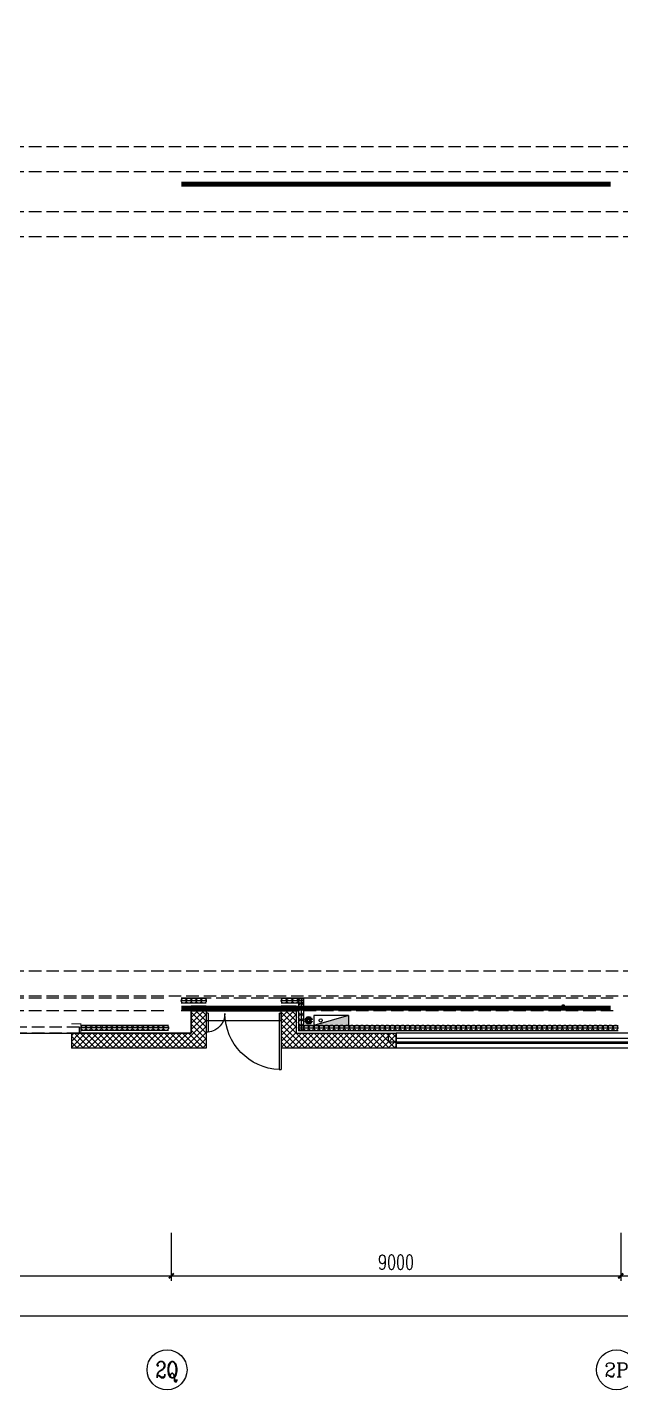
# Model space of a CAD drawing. Extents: x -474411 to 577939, y 0 to 1014176.
# Drawn here: x -257738 to -245854, y 632581 to 659861 of the extents above; entities that cross this region are included whole.
import ezdxf
from ezdxf.enums import TextEntityAlignment as Align

# ---------------------------------------------------------------- set-up
doc = ezdxf.new("R2010")
doc.units = 0
doc.header["$LTSCALE"] = 1000
doc.header["$MEASUREMENT"] = 0
for name, pattern in [('10平面$0$DASH', [0.35, 0.25, -0.1]), ('CENTER', [2, 1.25, -0.25, 0.25, -0.25]), ('DASH', [0.35, 0.25, -0.1])]:
    doc.linetypes.add(name, pattern=pattern)
doc.layers.get('Defpoints').update_dxf_attribs({"color": 210})
for name, color, linetype in [('10平面$0$WINDOW', 4, 'Continuous'), ('A-AXIS-D', 1, 'Continuous'), ('A-AXIS-SYMB', 3, 'Continuous'), ('A-HATCH-2', 251, 'Continuous'), ('A-SFCE', 30, 'Continuous'), ('A-WINDOW', 140, 'Continuous'), ('AS-WALL', 40, 'Continuous'), ('AS-结构边线层', 200, 'Continuous'), ('DIM_SYMB', 3, 'Continuous'), ('PUB_HATCH', 8, 'Continuous'), ('PUB_TEXT', 7, 'Continuous'), ('SB_ZF消火栓', 10, 'Continuous')]:
    doc.layers.add(name, color=color, linetype=linetype)
doc.layers.add('LG-ZF消防', color=1, linetype='Continuous', lineweight=60)
doc.layers.add('柱间支撑', color=6, linetype='CENTER', lineweight=0)
doc.styles.add('_TCH_AXIS', font='COMPLEX', dxfattribs={"bigfont": 'GBCBIG'})
doc.styles.add('_TCH_DIM_T3', font='SIMPLEX', dxfattribs={"width": 0.7058823529411765, "bigfont": 'GBCBIG'})
doc.dimstyles.new('_TCH_ARCH&&100', dxfattribs={"dimtxt": 297.5, "dimasz": 100, "dimexe": 100, "dimexo": 100, "dimgap": 126.25, "dimtad": 1, "dimdec": 0, "dimzin": 0, "dimdsep": 46, "dimtxsty": '_TCH_DIM_T3', "dimblk": 'ARCHTICK', "dimcen": 0.09, "dimclrt": 7, "dimazin": 2, "dimtfac": 1, "dimtdec": 0, "dimtix": 1, "dimtmove": 2, "dimatfit": 3, "dimfxl": 0, "dimtolj": 1, "dimtzin": 0, "dimarcsym": 0})

# ---------------------------------------------------------------- blocks, each defined once
blk = doc.blocks.new('42343243')
at = {"color": 8}
for p, q in [((-252691.6845728371, 1222467.828172589), (-252691.6845728363, 1223598.183751876)), ((-252691.6845728363, 1223598.183751876), (-252654.1845728363, 1223598.183751876)), ((-252654.1845728371, 1222467.828172589), (-252654.1845728363, 1223598.183751876)), ((-250354.1845319284, 1223169.999996461), (-250354.1845319311, 1222869.999996461)), ((-229454.1845319284, 1223169.999996275), (-250354.1845319284, 1223169.999996461)), ((-250354.1845319293, 1223069.999996461), (-229454.1845319293, 1223069.999996275)), ((-250354.1845319302, 1222969.999996461), (-229454.1845319302, 1222969.999996275)), ((-254154.1845728371, 1222470.000000538), (-254154.1845728368, 1222848.053986117)), ((-254116.6845728368, 1222848.053986117), (-254154.1845728368, 1222848.053986117)), ((-254116.6845728371, 1222470.000000538), (-254116.6845728368, 1222848.053986117)), ((-229454.1845319311, 1222869.999996275), (-250354.1845319311, 1222869.999996461)), ((-254116.6845728371, 1222470.000000538), (-254154.1845728371, 1222470.000000538)), ((-252691.6845728371, 1222467.828172589), (-252654.1845728371, 1222467.828172589))]:
    blk.add_line(p, q, dxfattribs=at)
at = {"color": 8, "linetype": '10平面$0$DASH'}
for p, q in [((-256694.1845318859, 1222869.999996189), (-262014.1845318874, 1222869.999996189)), ((-256694.1845318859, 1222749.999996189), (-262014.1845318874, 1222749.999996189))]:
    blk.add_line(p, q, dxfattribs=at)
at = {"color": 8, "linetype": 'Continuous'}
blk.add_line((-256694.1845318859, 1222869.999996189), (-256694.1845318859, 1222749.999996189), dxfattribs=at)
at = {"color": 8}
for centre, major_axis, ratio, start_param, end_param in [((-252647.2593697743, 1222467.1187865), (800.4003856093094, 800.4003856093094), 0.9999999999999556, 0.824655306448457, 2.351373452996374), ((-254155.3707909185, 1222473.858846414), (-266.0062274149265, 266.0062274149265), 0.9999999999999599, 3.923323364969838, 5.394767999917934)]:
    blk.add_ellipse(centre, major_axis=major_axis, ratio=ratio, start_param=start_param, end_param=end_param, dxfattribs=at)
at = {"layer": '10平面$0$WINDOW', "color": 8}
blk.add_line((-252654.184572837, 1222620.000000537), (-254154.184572837, 1222620.000000538), dxfattribs=at)
at = {"layer": 'AS-WALL', "color": 8}
for p, q in [((-254154.1845526414, 1223169.999996494), (-256854.1845319032, 1223169.999996186)), ((-256854.1845318685, 1222869.999996186), (-256854.1845319032, 1223169.999996186)), ((-254154.1845523968, 1222620.000000539), (-254154.1845526414, 1223169.999996494)), ((-250354.1845319381, 1223169.999996462), (-252654.1845725779, 1223169.999996482)), ((-252654.1845728225, 1222620.000000538), (-252654.1845725779, 1223169.999996482)), ((-250354.1845319408, 1222869.999996461), (-250354.1845319381, 1223169.999996462)), ((-254454.1845523904, 1222869.999996475), (-256854.1845318685, 1222869.999996186)), ((-254454.1845521457, 1222320.000000534), (-254454.1845523904, 1222869.999996475)), ((-252354.184572607, 1222869.999996479), (-250354.1845319408, 1222869.999996461)), ((-252354.1845728516, 1222320.000000532), (-252354.184572607, 1222869.999996479)), ((-254154.1845728733, 1222320.000000555), (-254154.1845728731, 1222620.000000526)), ((-252654.1845728225, 1222620.000000538), (-252654.1845728733, 1222320.000000554)), ((-254454.1845521457, 1222320.000000534), (-254154.1845728733, 1222320.000000555)), ((-252654.1845728733, 1222320.000000554), (-252354.1845728516, 1222320.000000532))]:
    blk.add_line(p, q, dxfattribs=at)
at = {"layer": 'PUB_HATCH', "color": 8, "linetype": 'Continuous'}
for p, q in [((-256854.184531903, 1223167.320051907), (-256851.5045876238, 1223169.999996186)), ((-256854.184531889, 1223047.319929934), (-256731.5044656234, 1223169.9999962)), ((-256854.1845318751, 1222927.319807962), (-256611.5043436229, 1223169.999996214)), ((-256569.0177594085, 1222869.99999622), (-256854.1845319015, 1223155.166768713)), ((-256689.0178813807, 1222869.999996206), (-256854.1845318878, 1223035.166646713)), ((-256791.5042216564, 1222869.999996193), (-256491.5042216225, 1223169.999996227)), ((-256449.0176374363, 1222869.999996235), (-256749.0176373994, 1223169.999996198)), ((-256671.5040996553, 1222869.999996208), (-256371.5040996223, 1223169.999996241)), ((-256329.017515464, 1222869.999996249), (-256629.0175154264, 1223169.999996211)), ((-256551.5039776541, 1222869.999996223), (-256251.5039776217, 1223169.999996255)), ((-256209.0173934918, 1222869.999996264), (-256509.0173934533, 1223169.999996225)), ((-256431.503855653, 1222869.999996237), (-256131.5038556213, 1223169.999996269)), ((-256089.0172715195, 1222869.999996278), (-256389.0172714805, 1223169.999996239)), ((-256311.5037336518, 1222869.999996251), (-256011.5037336209, 1223169.999996282)), ((-255969.0171495473, 1222869.999996292), (-256269.0171495075, 1223169.999996253)), ((-256191.5036116506, 1222869.999996266), (-255891.5036116206, 1223169.999996296)), ((-255849.0170275752, 1222869.999996307), (-256149.0170275345, 1223169.999996266)), ((-256071.5034896494, 1222869.99999628), (-255771.5034896202, 1223169.99999631)), ((-255729.016905603, 1222869.999996322), (-256029.0169055616, 1223169.99999628)), ((-255951.5033676483, 1222869.999996295), (-255651.5033676198, 1223169.999996323)), ((-255609.0167836308, 1222869.999996336), (-255909.0167835886, 1223169.999996294)), ((-255831.5032456472, 1222869.999996309), (-255531.5032456194, 1223169.999996337)), ((-255489.0166616584, 1222869.99999635), (-255789.0166616156, 1223169.999996308)), ((-255711.503123646, 1222869.999996324), (-255411.503123619, 1223169.999996351)), ((-255369.0165396862, 1222869.999996365), (-255669.0165396426, 1223169.999996321)), ((-255591.5030016448, 1222869.999996338), (-255291.5030016185, 1223169.999996365)), ((-255249.0164177141, 1222869.999996379), (-255549.0164176696, 1223169.999996335)), ((-255471.5028796438, 1222869.999996352), (-255171.5028796181, 1223169.999996378)), ((-255129.0162957418, 1222869.999996394), (-255429.0162956966, 1223169.999996349)), ((-255351.5027576425, 1222869.999996367), (-255051.5027576177, 1223169.999996392)), ((-255009.0161737697, 1222869.999996408), (-255309.0161737236, 1223169.999996362)), ((-255231.5026356415, 1222869.999996382), (-254931.5026356174, 1223169.999996406)), ((-254889.0160517974, 1222869.999996423), (-255189.0160517508, 1223169.999996376)), ((-255111.5025136402, 1222869.999996396), (-254811.5025136171, 1223169.999996419)), ((-254769.0159298252, 1222869.999996437), (-255069.0159297777, 1223169.99999639)), ((-254991.502391639, 1222869.999996411), (-254691.5023916166, 1223169.999996433)), ((-254649.015807853, 1222869.999996452), (-254949.0158078048, 1223169.999996404)), ((-254871.5022696378, 1222869.999996425), (-254571.5022696162, 1223169.999996447)), ((-254529.0156858807, 1222869.999996466), (-254829.0156858319, 1223169.999996417)), ((-254751.5021476367, 1222869.99999644), (-254451.5021476157, 1223169.999996461)), ((-254431.600058157, 1222892.584490729), (-254709.0155638589, 1223169.999996431)), ((-254631.5020256356, 1222869.999996454), (-254331.5020256154, 1223169.999996474)), ((-254371.5999971905, 1222952.584551749), (-254589.0154418859, 1223169.999996445)), ((-254511.5019036345, 1222869.999996468), (-254211.501903615, 1223169.999996488)), ((-254311.5999362243, 1223012.58461277), (-254469.0153199129, 1223169.999996458)), ((-254454.1845523627, 1222807.317225754), (-254154.1845526135, 1223107.317225503)), ((-254454.1845523092, 1222687.31710382), (-254154.1845525602, 1222987.317103569)), ((-254154.1845524479, 1222735.169107007), (-254371.5999971905, 1222952.584551749)), ((-254251.5998752579, 1223072.58467379), (-254349.0151979399, 1223169.999996472)), ((-254154.1845525014, 1222855.169229047), (-254311.5999362243, 1223012.58461277)), ((-254154.1845525547, 1222975.169351087), (-254251.5998752579, 1223072.58467379)), ((-254191.5998142915, 1223132.584734811), (-254229.0150759669, 1223169.999996486)), ((-254154.184552608, 1223095.169473127), (-254191.5998142915, 1223132.584734811)), ((-252654.1845725792, 1223167.315741697), (-252652.8424451859, 1223168.65786909)), ((-252354.1845726135, 1222855.171078959), (-252654.1845725845, 1223155.17107893)), ((-252654.1845726325, 1223047.315619657), (-252592.8423841958, 1223108.657808093)), ((-252654.1845726858, 1222927.315497617), (-252532.8423232056, 1223048.657747097)), ((-252354.1845726668, 1222735.170957026), (-252654.1845726378, 1223035.170956997)), ((-252654.1845727392, 1222807.315375576), (-252472.8422622153, 1222988.6576861)), ((-252652.8424451859, 1223168.65786909), (-252651.500317794, 1223169.999996482)), ((-252592.8423841958, 1223108.657808093), (-252531.5001958083, 1223169.999996481)), ((-252249.013368146, 1222869.999996478), (-252549.0133681485, 1223169.999996481)), ((-252532.8423232056, 1223048.657747097), (-252411.5000738226, 1223169.99999648)), ((-252472.8422622153, 1222988.6576861), (-252291.499951837, 1223169.999996479)), ((-252129.0132461581, 1222869.999996477), (-252429.0132461609, 1223169.99999648)), ((-252412.8422012252, 1222928.657625104), (-252171.4998298513, 1223169.999996478)), ((-252351.499707863, 1222869.99999648), (-252051.4997078658, 1223169.999996477)), ((-252009.0131241702, 1222869.999996476), (-252309.013124173, 1223169.999996479)), ((-252231.4995858775, 1222869.999996478), (-251931.4995858801, 1223169.999996476)), ((-251889.0130021824, 1222869.999996475), (-252189.0130021854, 1223169.999996478)), ((-252111.4994638919, 1222869.999996477), (-251811.4994638945, 1223169.999996474)), ((-251769.0128801946, 1222869.999996474), (-252069.0128801976, 1223169.999996477)), ((-251991.4993419063, 1222869.999996476), (-251691.4993419087, 1223169.999996474)), ((-251649.0127582069, 1222869.999996473), (-251949.0127582099, 1223169.999996476)), ((-251871.4992199207, 1222869.999996475), (-251571.499219923, 1223169.999996473)), ((-251529.012636219, 1222869.999996472), (-251829.0126362221, 1223169.999996475)), ((-251751.4990979352, 1222869.999996474), (-251451.4990979374, 1223169.999996472)), ((-251409.0125142313, 1222869.999996471), (-251709.0125142344, 1223169.999996474)), ((-251631.4989759497, 1222869.999996473), (-251331.4989759518, 1223169.999996471)), ((-251289.0123922434, 1222869.999996469), (-251589.0123922467, 1223169.999996473)), ((-251511.4988539641, 1222869.999996472), (-251211.4988539662, 1223169.999996469)), ((-251169.0122702555, 1222869.999996468), (-251469.012270259, 1223169.999996472)), ((-251391.4987319785, 1222869.999996471), (-251091.4987319806, 1223169.999996468)), ((-251049.0121482676, 1222869.999996467), (-251349.0121482713, 1223169.999996471)), ((-251271.498609993, 1222869.999996469), (-250971.4986099949, 1223169.999996467)), ((-250929.0120262799, 1222869.999996466), (-251229.0120262835, 1223169.99999647)), ((-251151.4984880073, 1222869.999996468), (-250851.4984880092, 1223169.999996466)), ((-250809.011904292, 1222869.999996465), (-251109.0119042958, 1223169.999996468)), ((-251031.4983660218, 1222869.999996467), (-250731.4983660236, 1223169.999996465)), ((-250689.0117823043, 1222869.999996464), (-250989.011782308, 1223169.999996467)), ((-250911.4982440362, 1222869.999996466), (-250611.4982440379, 1223169.999996464)), ((-250569.0116603164, 1222869.999996463), (-250869.0116603202, 1223169.999996466)), ((-250791.4981220507, 1222869.999996465), (-250491.4981220523, 1223169.999996463)), ((-250449.0115383287, 1222869.999996461), (-250749.0115383326, 1223169.999996465)), ((-250671.4980000651, 1222869.999996464), (-250371.4980000666, 1223169.999996462)), ((-250354.1845319404, 1222895.17311206), (-250629.0114163448, 1223169.999996464)), ((-250551.4978780796, 1222869.999996463), (-250354.184531939, 1223067.313342603)), ((-250354.1845319395, 1223015.173234046), (-250509.0112943571, 1223169.999996463)), ((-250431.497756094, 1222869.999996461), (-250354.1845319401, 1222947.313220615)), ((-250354.1845319384, 1223135.173356031), (-250389.0111723694, 1223169.999996462)), ((-256809.0180033527, 1222869.999996191), (-256854.1845318736, 1222915.166524712)), ((-254454.1845522558, 1222567.316981887), (-254154.1845525068, 1222867.316981636)), ((-254216.6001211489, 1222557.584431734), (-254454.1845523572, 1222795.168862943)), ((-254454.1845522024, 1222447.316859954), (-254154.1845524535, 1222747.316859703)), ((-254276.6001821164, 1222497.584370715), (-254454.1845523037, 1222675.168740903)), ((-254156.600060181, 1222617.584492753), (-254431.600058157, 1222892.584490729)), ((-252654.1845727924, 1222687.315253537), (-252412.8422012252, 1222928.657625104)), ((-252354.1845727203, 1222615.170835093), (-252654.1845726912, 1222915.170835064)), ((-252354.1845727735, 1222495.170713159), (-252654.1845727444, 1222795.17071313)), ((-252354.1845728271, 1222375.170591226), (-252654.184572798, 1222675.170591197)), ((-252627.8421383149, 1222593.657566028), (-252354.1845726082, 1222867.315131734)), ((-252567.8420773249, 1222533.657505031), (-252354.1845726616, 1222747.315009694)), ((-254454.184552149, 1222327.31673802), (-254154.1845524, 1222627.316737769)), ((-254336.6002430842, 1222437.584309696), (-254454.1845522503, 1222555.168618862)), ((-254396.6003040518, 1222377.584248677), (-254454.1845521971, 1222435.168496822)), ((-254341.5011676407, 1222320.000000542), (-254154.184560088, 1222507.316608095)), ((-254219.0159339384, 1222320.00000055), (-254336.6002430842, 1222437.584309696)), ((-254154.1845691078, 1222375.168757706), (-254276.6001821164, 1222497.584370715)), ((-254154.1845609171, 1222495.168871502), (-254216.6001211489, 1222557.584431734)), ((-254154.1845527263, 1222615.168985298), (-254156.600060181, 1222617.584492753)), ((-252654.1845728316, 1222567.315131511), (-252627.8421383149, 1222593.657566028)), ((-252419.0141041247, 1222320.000000537), (-252654.1845728334, 1222555.170469246)), ((-252654.1845728518, 1222447.315009504), (-252567.8420773249, 1222533.657505031)), ((-252654.1845728721, 1222327.314887497), (-252507.8420163352, 1222473.657444034)), ((-252539.0142261199, 1222320.000000546), (-252654.1845728538, 1222435.170347279)), ((-252541.4993378366, 1222320.000000546), (-252447.8419553454, 1222413.657383037)), ((-252507.8420163352, 1222473.657444034), (-252354.184572715, 1222627.314887654)), ((-252447.8419553454, 1222413.657383037), (-252354.1845727682, 1222507.314765614)), ((-254339.0160559168, 1222320.000000542), (-254396.6003040518, 1222377.584248677)), ((-254221.5010456458, 1222320.00000055), (-254154.1845682787, 1222387.316477917)), ((-252421.4992158584, 1222320.000000537), (-252387.8418943555, 1222353.65732204)), ((-252387.8418943555, 1222353.65732204), (-252354.1845728217, 1222387.314643574))]:
    blk.add_line(p, q, dxfattribs=at)
blk = doc.blocks.new('43243')
at = {"layer": 'AS-结构边线层', "color": 8}
blk.add_lwpolyline([(-264361.0353498883, 722919.9999961973), (-285754.1844616398, 656985.8172614059), (-285754.1844615571, 639719.9999945727), (-254454.1845523906, 639719.9999806485), (-254454.1845523904, 640169.9996041608), (-252354.1845728073, 640169.999605095), (-252354.1845728035, 639719.999994742), (-250514.1845319312, 639719.9999947597), (-250514.1845319312, 639549.9999947597), (-229294.1845319297, 639549.9999949441), (-229294.184531941, 639719.9999949338), (-227454.1845450237, 639719.9999949506), (-227454.1845450236, 640169.9996041534), (-225354.1845656408, 640169.9996053888), (-225354.1845656383, 639719.9999949438), (-223514.1845319133, 639719.9999949557), (-223514.1845319133, 639549.9999949557), (-210494.1845319047, 639549.9999950295), (-210494.1845319057, 639719.9999950295), (-200454.1845526771, 639719.9999947492)], dxfattribs=at)
blk = doc.blocks.new('w42343')
at = {"layer": 'A-HATCH-2', "linetype": 'DASH'}
for p, q in [((-263654.1845247769, 657470.0003759356), (-128354.1845264263, 657470.0003949691)), ((-263654.1845247769, 656970.0003759356), (-128354.184526356, 656970.0003949691)), ((-263654.1845247769, 656169.9996164318), (-128354.184526356, 656169.9995973982)), ((-263654.1845247769, 655669.9996164318), (-128354.1845264263, 655669.9995973982)), ((-263654.1845247769, 640970.0003759358), (-128354.1845264263, 640970.0003949694)), ((-263654.1845247769, 640470.0003759358), (-128354.184526356, 640470.0003949694))]:
    blk.add_line(p, q, dxfattribs=at)
blk = doc.blocks.new('34242343243')
at = {"color": 8}
for p, q in [((-254554.1839146499, 640419.9999717876), (-254654.1837501223, 640419.9999717876)), ((-254554.1839146499, 640369.9999717876), (-254654.1837501223, 640369.9999717876)), ((-254554.1839146499, 640319.9999717876), (-254654.1837501223, 640319.9999717876)), ((-254454.1840791776, 640419.9999717876), (-254554.1839146499, 640419.9999717876)), ((-254454.1840791776, 640369.9999717876), (-254554.1839146499, 640369.9999717876)), ((-254454.1840791776, 640319.9999717876), (-254554.1839146499, 640319.9999717876)), ((-254354.1842437053, 640419.9999717876), (-254454.1840791776, 640419.9999717876)), ((-254354.1842437053, 640369.9999717876), (-254454.1840791776, 640369.9999717876)), ((-254354.1842437053, 640319.9999717876), (-254454.1840791776, 640319.9999717876)), ((-254254.1844082329, 640419.9999717876), (-254354.1842437053, 640419.9999717876)), ((-254254.1844082329, 640369.9999717876), (-254354.1842437053, 640369.9999717876)), ((-254254.1844082329, 640319.9999717876), (-254354.1842437053, 640319.9999717876)), ((-254154.1845727606, 640419.9999717876), (-254254.1844082329, 640419.9999717876)), ((-254154.1845727606, 640369.9999717876), (-254254.1844082329, 640369.9999717876)), ((-254154.1845727606, 640319.9999717876), (-254254.1844082329, 640319.9999717876)), ((-252541.6845727629, 640419.9999717876), (-252654.1845727352, 640419.9999717876)), ((-252541.6845727629, 640369.9999717876), (-252654.1845727352, 640369.9999717876)), ((-252541.6845727629, 640319.9999717876), (-252654.1845727352, 640319.9999717876)), ((-252429.1845727906, 640419.9999717876), (-252541.6845727629, 640419.9999717876)), ((-252429.1845727906, 640369.9999717876), (-252541.6845727629, 640369.9999717876)), ((-252429.1845727906, 640319.9999717876), (-252541.6845727629, 640319.9999717876)), ((-252316.6845728183, 640419.9999717876), (-252429.1845727906, 640419.9999717876)), ((-252316.6845728183, 640369.9999717876), (-252429.1845727906, 640369.9999717876)), ((-252316.6845728183, 640319.9999717876), (-252429.1845727906, 640319.9999717876)), ((-252204.184572846, 640419.9999717876), (-252316.6845728183, 640419.9999717876)), ((-252204.184572846, 640369.9999717876), (-252316.6845728183, 640369.9999717876)), ((-252204.184572846, 640319.9999717876), (-252316.6845728183, 640319.9999717876)), ((-252304.1845728114, 640419.9999717547), (-252304.1845728114, 640311.6666349408)), ((-252304.1845728114, 640311.6666349408), (-252304.1845728114, 640203.3332981268)), ((-252254.1845728114, 640419.9999717547), (-252254.1845728114, 640311.6666349408)), ((-252254.1845728114, 640311.6666349408), (-252254.1845728114, 640203.3332981268)), ((-252204.1845728114, 640419.9999717547), (-252204.1845728114, 640311.6666349408)), ((-252204.1845728114, 640311.6666349408), (-252204.1845728114, 640203.3332981268)), ((-252304.1845728114, 640203.3332981269), (-252304.1845728114, 640094.999961313)), ((-252304.1845728114, 640094.9999613131), (-252304.1845728114, 639986.6666244991)), ((-252304.1845728114, 639986.6666244991), (-252304.1845728114, 639878.3332876852)), ((-252254.1845728114, 640203.3332981269), (-252254.1845728114, 640094.999961313)), ((-252254.1845728114, 640094.9999613131), (-252254.1845728114, 639986.6666244991)), ((-252254.1845728114, 639986.6666244991), (-252254.1845728114, 639878.3332876852)), ((-252204.1845728114, 640203.3332981269), (-252204.1845728114, 640094.999961313)), ((-252204.1845728114, 640094.9999613131), (-252204.1845728114, 639986.6666244991)), ((-252204.1845728114, 639986.6666244991), (-252204.1845728114, 639878.3332876852)), ((-256561.6578674881, 639875.9999838418), (-256664.9999998021, 639875.9999838414)), ((-256561.6578674879, 639825.9999838418), (-256664.9999998019, 639825.9999838414)), ((-256561.6578674877, 639775.9999838418), (-256664.9999998017, 639775.9999838414)), ((-256458.3157351741, 639875.9999838421), (-256561.6578674881, 639875.9999838418)), ((-256458.3157351739, 639825.9999838421), (-256561.6578674879, 639825.9999838418)), ((-256458.3157351737, 639775.9999838421), (-256561.6578674877, 639775.9999838418)), ((-256354.9736028601, 639875.9999838426), (-256458.3157351741, 639875.9999838423)), ((-256354.9736028599, 639825.9999838426), (-256458.3157351739, 639825.9999838423)), ((-256354.9736028597, 639775.9999838426), (-256458.3157351737, 639775.9999838423)), ((-256251.631470546, 639875.999983843), (-256354.9736028601, 639875.9999838426)), ((-256251.6314705459, 639825.999983843), (-256354.9736028599, 639825.9999838426)), ((-256251.6314705457, 639775.999983843), (-256354.9736028597, 639775.9999838426)), ((-256148.289338232, 639875.9999838433), (-256251.631470546, 639875.999983843)), ((-256148.2893382318, 639825.9999838433), (-256251.6314705459, 639825.999983843)), ((-256148.2893382317, 639775.9999838433), (-256251.6314705457, 639775.999983843)), ((-256044.947205918, 639875.9999838436), (-256148.289338232, 639875.9999838433)), ((-256044.9472059178, 639825.9999838436), (-256148.2893382318, 639825.9999838433)), ((-256044.9472059176, 639775.9999838436), (-256148.2893382317, 639775.9999838433)), ((-255941.605073604, 639875.999983844), (-256044.947205918, 639875.9999838436)), ((-255941.6050736038, 639825.999983844), (-256044.9472059178, 639825.9999838436)), ((-255941.6050736036, 639775.999983844), (-256044.9472059176, 639775.9999838436)), ((-255838.26294129, 639875.9999838443), (-255941.605073604, 639875.999983844)), ((-255838.2629412898, 639825.9999838443), (-255941.6050736038, 639825.999983844)), ((-255838.2629412896, 639775.9999838443), (-255941.6050736036, 639775.999983844)), ((-255734.920808976, 639875.9999838448), (-255838.26294129, 639875.9999838445)), ((-255734.9208089758, 639825.9999838448), (-255838.2629412898, 639825.9999838445)), ((-255734.9208089756, 639775.9999838448), (-255838.2629412896, 639775.9999838445)), ((-255631.5786766619, 639875.9999838452), (-255734.920808976, 639875.9999838448)), ((-255631.5786766618, 639825.9999838452), (-255734.9208089758, 639825.9999838448)), ((-255631.5786766616, 639775.9999838452), (-255734.9208089756, 639775.9999838448)), ((-255528.2365443479, 639875.9999838455), (-255631.5786766619, 639875.9999838452)), ((-255528.2365443477, 639825.9999838455), (-255631.5786766618, 639825.9999838452)), ((-255528.2365443476, 639775.9999838455), (-255631.5786766616, 639775.9999838452)), ((-255424.8944120339, 639875.9999838459), (-255528.2365443479, 639875.9999838455)), ((-255424.8944120337, 639825.9999838459), (-255528.2365443477, 639825.9999838455)), ((-255424.8944120336, 639775.9999838459), (-255528.2365443476, 639775.9999838455)), ((-255321.5522797199, 639875.9999838462), (-255424.8944120339, 639875.9999838459)), ((-255321.5522797197, 639825.9999838462), (-255424.8944120337, 639825.9999838459)), ((-255321.5522797195, 639775.9999838462), (-255424.8944120336, 639775.9999838459)), ((-255218.2101474059, 639875.9999838466), (-255321.5522797199, 639875.9999838462)), ((-255218.2101474057, 639825.9999838466), (-255321.5522797197, 639825.9999838462)), ((-255218.2101474055, 639775.9999838466), (-255321.5522797195, 639775.9999838462)), ((-255114.8680150919, 639875.999983847), (-255218.2101474059, 639875.9999838467)), ((-255114.8680150917, 639825.999983847), (-255218.2101474057, 639825.9999838467)), ((-255114.8680150915, 639775.999983847), (-255218.2101474055, 639775.9999838467)), ((-255011.5258827778, 639875.9999838474), (-255114.8680150919, 639875.999983847)), ((-255011.5258827777, 639825.9999838474), (-255114.8680150917, 639825.999983847)), ((-255011.5258827775, 639775.9999838474), (-255114.8680150915, 639775.999983847)), ((-254908.1837504638, 639875.9999838477), (-255011.5258827778, 639875.9999838474)), ((-254908.1837504636, 639825.9999838477), (-255011.5258827777, 639825.9999838474)), ((-254908.1837504635, 639775.9999838477), (-255011.5258827775, 639775.9999838474)), ((-252304.1845728114, 639878.3332876852), (-252304.1845728114, 639769.9999508712)), ((-252304.1845728114, 639875.9999838491), (-252202.6607502345, 639875.9999838488)), ((-252304.1845728116, 639825.9999838491), (-252202.6607502346, 639825.9999838488)), ((-252304.1845728118, 639775.9999838491), (-252202.6607502348, 639775.9999838488)), ((-252254.1845728114, 639878.3332876852), (-252254.1845728114, 639769.9999508712)), ((-252204.1845728114, 639878.3332876852), (-252204.1845728114, 639769.9999508712)), ((-252202.6607502345, 639875.9999838488), (-252101.1369276575, 639875.9999838484)), ((-252202.6607502346, 639825.9999838488), (-252101.1369276577, 639825.9999838484)), ((-252202.6607502348, 639775.9999838488), (-252101.1369276579, 639775.9999838484)), ((-252101.1369276575, 639875.9999838484), (-251999.6131050806, 639875.9999838481)), ((-252101.1369276577, 639825.9999838484), (-251999.6131050808, 639825.9999838481)), ((-252101.1369276579, 639775.9999838484), (-251999.6131050809, 639775.9999838481)), ((-251999.6131050806, 639875.9999838481), (-251898.0892825036, 639875.9999838477)), ((-251999.6131050808, 639825.9999838481), (-251898.0892825038, 639825.9999838477)), ((-251999.6131050809, 639775.9999838481), (-251898.089282504, 639775.9999838477)), ((-251898.0892825036, 639875.9999838477), (-251796.5654599267, 639875.9999838474)), ((-251898.0892825038, 639825.9999838477), (-251796.5654599269, 639825.9999838474)), ((-251898.089282504, 639775.9999838477), (-251796.565459927, 639775.9999838474)), ((-251796.5654599267, 639875.9999838474), (-251695.0416373498, 639875.999983847)), ((-251796.5654599269, 639825.9999838474), (-251695.0416373499, 639825.999983847)), ((-251796.565459927, 639775.9999838474), (-251695.0416373501, 639775.999983847)), ((-251695.0416373498, 639875.9999838469), (-251593.5178147728, 639875.9999838466)), ((-251695.0416373499, 639825.9999838469), (-251593.517814773, 639825.9999838466)), ((-251695.0416373501, 639775.9999838469), (-251593.5178147732, 639775.9999838466)), ((-251593.5178147728, 639875.9999838466), (-251491.9939921958, 639875.9999838462)), ((-251593.517814773, 639825.9999838466), (-251491.993992196, 639825.9999838462)), ((-251593.5178147731, 639775.9999838466), (-251491.9939921962, 639775.9999838462)), ((-251491.9939921958, 639875.9999838462), (-251390.4701696189, 639875.9999838459)), ((-251491.993992196, 639825.9999838462), (-251390.4701696191, 639825.9999838459)), ((-251491.9939921962, 639775.9999838462), (-251390.4701696192, 639775.9999838459)), ((-251390.4701696189, 639875.9999838459), (-251288.946347042, 639875.9999838455)), ((-251390.4701696191, 639825.9999838459), (-251288.9463470421, 639825.9999838455)), ((-251390.4701696192, 639775.9999838459), (-251288.9463470423, 639775.9999838455)), ((-251288.946347042, 639875.9999838455), (-251187.422524465, 639875.9999838452)), ((-251288.9463470421, 639825.9999838455), (-251187.4225244652, 639825.9999838452)), ((-251288.9463470423, 639775.9999838455), (-251187.4225244654, 639775.9999838452)), ((-251187.422524465, 639875.9999838452), (-251085.8987018881, 639875.9999838448)), ((-251187.4225244652, 639825.9999838452), (-251085.8987018882, 639825.9999838448)), ((-251187.4225244654, 639775.9999838452), (-251085.8987018884, 639775.9999838448)), ((-251085.8987018881, 639875.9999838448), (-250984.3748793111, 639875.9999838445)), ((-251085.8987018882, 639825.9999838448), (-250984.3748793113, 639825.9999838445)), ((-251085.8987018884, 639775.9999838448), (-250984.3748793115, 639775.9999838445)), ((-250984.3748793111, 639875.9999838445), (-250882.8510567342, 639875.9999838441)), ((-250984.3748793113, 639825.9999838445), (-250882.8510567344, 639825.9999838441)), ((-250984.3748793115, 639775.9999838445), (-250882.8510567345, 639775.9999838441)), ((-250882.8510567342, 639875.9999838441), (-250781.3272341572, 639875.9999838438)), ((-250882.8510567344, 639825.9999838441), (-250781.3272341574, 639825.9999838438)), ((-250882.8510567345, 639775.9999838441), (-250781.3272341576, 639775.9999838438)), ((-250781.3272341572, 639875.9999838438), (-250679.8034115803, 639875.9999838434)), ((-250781.3272341574, 639825.9999838438), (-250679.8034115805, 639825.9999838434)), ((-250781.3272341576, 639775.9999838438), (-250679.8034115807, 639775.9999838434)), ((-250679.8034115803, 639875.9999838433), (-250578.2795890034, 639875.999983843)), ((-250679.8034115805, 639825.9999838433), (-250578.2795890035, 639825.999983843)), ((-250679.8034115807, 639775.9999838433), (-250578.2795890037, 639775.999983843)), ((-250578.2795890034, 639875.999983843), (-250476.7557664264, 639875.9999838426)), ((-250578.2795890035, 639825.999983843), (-250476.7557664266, 639825.9999838426)), ((-250578.2795890037, 639775.999983843), (-250476.7557664268, 639775.9999838426)), ((-250476.7557664264, 639875.9999838426), (-250375.2319438495, 639875.9999838423)), ((-250476.7557664266, 639825.9999838426), (-250375.2319438496, 639825.9999838423)), ((-250476.7557664268, 639775.9999838426), (-250375.2319438498, 639775.9999838423)), ((-250375.2319438495, 639875.9999838423), (-250273.7081212725, 639875.9999838419)), ((-250375.2319438496, 639825.9999838423), (-250273.7081212727, 639825.9999838419)), ((-250375.2319438498, 639775.9999838423), (-250273.7081212729, 639775.9999838419)), ((-250273.7081212725, 639875.9999838419), (-250172.1842986956, 639875.9999838416)), ((-250273.7081212727, 639825.9999838419), (-250172.1842986957, 639825.9999838416)), ((-250273.7081212729, 639775.9999838419), (-250172.1842986959, 639775.9999838416)), ((-250172.1842986956, 639875.9999838416), (-250070.6604761186, 639875.9999838412)), ((-250172.1842986957, 639825.9999838416), (-250070.6604761188, 639825.9999838412)), ((-250172.1842986959, 639775.9999838416), (-250070.660476119, 639775.9999838412)), ((-250070.6604761186, 639875.9999838412), (-249969.1366535417, 639875.9999838409)), ((-250070.6604761188, 639825.9999838412), (-249969.1366535418, 639825.9999838409)), ((-250070.660476119, 639775.9999838412), (-249969.136653542, 639775.9999838409)), ((-249969.1366535417, 639875.9999838409), (-249867.6128309647, 639875.9999838405)), ((-249969.1366535418, 639825.9999838409), (-249867.6128309649, 639825.9999838405)), ((-249969.136653542, 639775.9999838409), (-249867.6128309651, 639775.9999838405)), ((-249867.6128309647, 639875.9999838405), (-249766.0890083878, 639875.9999838402)), ((-249867.6128309649, 639825.9999838405), (-249766.089008388, 639825.9999838402)), ((-249867.6128309651, 639775.9999838405), (-249766.0890083881, 639775.9999838402)), ((-249766.0890083878, 639875.9999838402), (-249664.5651858108, 639875.9999838398)), ((-249766.089008388, 639825.9999838402), (-249664.565185811, 639825.9999838398)), ((-249766.0890083881, 639775.9999838402), (-249664.5651858112, 639775.9999838398)), ((-249664.5651858108, 639875.9999838398), (-249563.0413632339, 639875.9999838395)), ((-249664.565185811, 639825.9999838398), (-249563.0413632341, 639825.9999838395)), ((-249664.5651858112, 639775.9999838398), (-249563.0413632343, 639775.9999838395)), ((-249563.0413632339, 639875.9999838393), (-249461.517540657, 639875.999983839)), ((-249563.0413632341, 639825.9999838393), (-249461.5175406571, 639825.999983839)), ((-249563.0413632343, 639775.9999838393), (-249461.5175406573, 639775.999983839)), ((-249461.517540657, 639875.999983839), (-249359.99371808, 639875.9999838386)), ((-249461.5175406571, 639825.999983839), (-249359.9937180802, 639825.9999838386)), ((-249461.5175406573, 639775.999983839), (-249359.9937180804, 639775.9999838386)), ((-249359.99371808, 639875.9999838386), (-249258.4698955031, 639875.9999838383)), ((-249359.9937180802, 639825.9999838386), (-249258.4698955033, 639825.9999838383)), ((-249359.9937180804, 639775.9999838386), (-249258.4698955034, 639775.9999838383)), ((-249258.4698955031, 639875.9999838383), (-249156.9460729261, 639875.999983838)), ((-249258.4698955033, 639825.9999838383), (-249156.9460729263, 639825.999983838)), ((-249258.4698955034, 639775.9999838383), (-249156.9460729265, 639775.999983838)), ((-249156.9460729261, 639875.999983838), (-249055.4222503492, 639875.9999838376)), ((-249156.9460729263, 639825.999983838), (-249055.4222503494, 639825.9999838376)), ((-249156.9460729265, 639775.999983838), (-249055.4222503495, 639775.9999838376)), ((-249055.4222503492, 639875.9999838376), (-248953.8984277722, 639875.9999838372)), ((-249055.4222503493, 639825.9999838376), (-248953.8984277724, 639825.9999838372)), ((-249055.4222503495, 639775.9999838376), (-248953.8984277726, 639775.9999838372)), ((-248953.8984277722, 639875.9999838372), (-248852.3746051953, 639875.9999838369)), ((-248953.8984277724, 639825.9999838372), (-248852.3746051955, 639825.9999838369)), ((-248953.8984277726, 639775.9999838372), (-248852.3746051956, 639775.9999838369)), ((-248852.3746051953, 639875.9999838369), (-248750.8507826183, 639875.9999838365)), ((-248852.3746051955, 639825.9999838369), (-248750.8507826185, 639825.9999838365)), ((-248852.3746051956, 639775.9999838369), (-248750.8507826187, 639775.9999838365)), ((-248750.8507826183, 639875.9999838365), (-248649.3269600414, 639875.9999838362)), ((-248750.8507826185, 639825.9999838365), (-248649.3269600416, 639825.9999838362)), ((-248750.8507826187, 639775.9999838365), (-248649.3269600417, 639775.9999838362)), ((-248649.3269600414, 639875.9999838362), (-248547.8031374644, 639875.9999838358)), ((-248649.3269600416, 639825.9999838362), (-248547.8031374646, 639825.9999838358)), ((-248649.3269600417, 639775.9999838362), (-248547.8031374648, 639775.9999838358)), ((-248547.8031374644, 639875.9999838357), (-248446.2793148875, 639875.9999838354)), ((-248547.8031374646, 639825.9999838357), (-248446.2793148877, 639825.9999838354)), ((-248547.8031374648, 639775.9999838357), (-248446.2793148879, 639775.9999838354)), ((-248446.2793148875, 639875.9999838354), (-248344.7554923106, 639875.999983835)), ((-248446.2793148877, 639825.9999838354), (-248344.7554923107, 639825.999983835)), ((-248446.2793148879, 639775.9999838354), (-248344.7554923109, 639775.999983835)), ((-248344.7554923106, 639875.999983835), (-248243.2316697336, 639875.9999838347)), ((-248344.7554923107, 639825.999983835), (-248243.2316697338, 639825.9999838347)), ((-248344.7554923109, 639775.999983835), (-248243.231669734, 639775.9999838347)), ((-248243.2316697336, 639875.9999838347), (-248141.7078471567, 639875.9999838343)), ((-248243.2316697338, 639825.9999838347), (-248141.7078471569, 639825.9999838343)), ((-248243.231669734, 639775.9999838347), (-248141.707847157, 639775.9999838343)), ((-248141.7078471567, 639875.9999838343), (-248040.1840245797, 639875.999983834)), ((-248141.7078471569, 639825.9999838343), (-248040.1840245799, 639825.999983834)), ((-248141.707847157, 639775.9999838343), (-248040.1840245801, 639775.999983834)), ((-248040.1840245797, 639875.999983834), (-247938.6602020028, 639875.9999838336)), ((-248040.1840245799, 639825.999983834), (-247938.660202003, 639825.9999838336)), ((-248040.1840245801, 639775.999983834), (-247938.6602020031, 639775.9999838336)), ((-247938.6602020028, 639875.9999838336), (-247837.1363794259, 639875.9999838333)), ((-247938.660202003, 639825.9999838336), (-247837.136379426, 639825.9999838333)), ((-247938.6602020031, 639775.9999838336), (-247837.1363794262, 639775.9999838333)), ((-247837.1363794259, 639875.9999838333), (-247735.6125568489, 639875.9999838329)), ((-247837.136379426, 639825.9999838333), (-247735.6125568491, 639825.9999838329)), ((-247837.1363794262, 639775.9999838333), (-247735.6125568493, 639775.9999838329)), ((-247735.6125568489, 639875.9999838329), (-247634.0887342719, 639875.9999838326)), ((-247735.6125568491, 639825.9999838329), (-247634.0887342721, 639825.9999838326)), ((-247735.6125568492, 639775.9999838329), (-247634.0887342723, 639775.9999838326)), ((-247634.0887342719, 639875.9999838326), (-247532.564911695, 639875.9999838322)), ((-247634.0887342721, 639825.9999838326), (-247532.5649116952, 639825.9999838322)), ((-247634.0887342723, 639775.9999838326), (-247532.5649116953, 639775.9999838322)), ((-247532.564911695, 639875.9999838322), (-247431.0410891181, 639875.9999838319)), ((-247532.5649116952, 639825.9999838322), (-247431.0410891182, 639825.9999838319)), ((-247532.5649116953, 639775.9999838322), (-247431.0410891184, 639775.9999838319)), ((-247431.0410891181, 639875.9999838318), (-247329.5172665411, 639875.9999838314)), ((-247431.0410891182, 639825.9999838318), (-247329.5172665413, 639825.9999838314)), ((-247431.0410891184, 639775.9999838318), (-247329.5172665415, 639775.9999838314)), ((-247329.5172665411, 639875.9999838314), (-247227.9934439642, 639875.9999838311)), ((-247329.5172665413, 639825.9999838314), (-247227.9934439643, 639825.9999838311)), ((-247329.5172665415, 639775.9999838314), (-247227.9934439645, 639775.9999838311)), ((-247227.9934439642, 639875.9999838311), (-247126.4696213872, 639875.9999838307)), ((-247227.9934439643, 639825.9999838311), (-247126.4696213874, 639825.9999838307)), ((-247227.9934439645, 639775.9999838311), (-247126.4696213876, 639775.9999838307)), ((-247126.4696213872, 639875.9999838307), (-247024.9457988103, 639875.9999838304)), ((-247126.4696213874, 639825.9999838307), (-247024.9457988105, 639825.9999838304)), ((-247126.4696213876, 639775.9999838307), (-247024.9457988106, 639775.9999838304)), ((-247024.9457988103, 639875.9999838304), (-246923.4219762333, 639875.99998383)), ((-247024.9457988105, 639825.9999838304), (-246923.4219762335, 639825.99998383)), ((-247024.9457988106, 639775.9999838304), (-246923.4219762337, 639775.99998383)), ((-246923.4219762333, 639875.99998383), (-246821.8981536564, 639875.9999838297)), ((-246923.4219762335, 639825.99998383), (-246821.8981536566, 639825.9999838297)), ((-246923.4219762337, 639775.99998383), (-246821.8981536567, 639775.9999838297)), ((-246821.8981536564, 639875.9999838297), (-246720.3743310795, 639875.9999838293)), ((-246821.8981536566, 639825.9999838297), (-246720.3743310796, 639825.9999838293)), ((-246821.8981536567, 639775.9999838297), (-246720.3743310798, 639775.9999838293)), ((-246720.3743310795, 639875.9999838293), (-246618.8505085025, 639875.999983829)), ((-246720.3743310796, 639825.9999838293), (-246618.8505085027, 639825.999983829)), ((-246720.3743310798, 639775.9999838293), (-246618.8505085029, 639775.999983829)), ((-246618.8505085025, 639875.999983829), (-246517.3266859256, 639875.9999838286)), ((-246618.8505085027, 639825.999983829), (-246517.3266859257, 639825.9999838286)), ((-246618.8505085029, 639775.999983829), (-246517.3266859259, 639775.9999838286)), ((-246517.3266859255, 639875.9999838286), (-246415.8028633486, 639875.9999838283)), ((-246517.3266859257, 639825.9999838286), (-246415.8028633488, 639825.9999838283)), ((-246517.3266859259, 639775.9999838286), (-246415.8028633489, 639775.9999838283)), ((-246415.8028633486, 639875.9999838282), (-246314.2790407717, 639875.9999838278)), ((-246415.8028633488, 639825.9999838282), (-246314.2790407718, 639825.9999838278)), ((-246415.8028633489, 639775.9999838282), (-246314.279040772, 639775.9999838278)), ((-246314.2790407717, 639875.9999838278), (-246212.7552181947, 639875.9999838275)), ((-246314.2790407718, 639825.9999838278), (-246212.7552181949, 639825.9999838275)), ((-246314.279040772, 639775.9999838278), (-246212.7552181951, 639775.9999838275)), ((-246212.7552181947, 639875.9999838275), (-246111.2313956178, 639875.9999838271)), ((-246212.7552181949, 639825.9999838275), (-246111.2313956179, 639825.9999838271)), ((-246212.7552181951, 639775.9999838275), (-246111.2313956181, 639775.9999838271)), ((-246111.2313956178, 639875.9999838271), (-246009.7075730408, 639875.9999838268)), ((-246111.2313956179, 639825.9999838271), (-246009.707573041, 639825.9999838268)), ((-246111.2313956181, 639775.9999838271), (-246009.7075730412, 639775.9999838268)), ((-246009.7075730408, 639875.9999838268), (-245908.1837504639, 639875.9999838264)), ((-246009.707573041, 639825.9999838268), (-245908.1837504641, 639825.9999838264)), ((-246009.7075730412, 639775.9999838268), (-245908.1837504642, 639775.9999838264))]:
    blk.add_line(p, q, dxfattribs=at)
for centre, major_axis, ratio, start_param, end_param in [((-254604.1838323861, 640369.9999717876), (5.168950067269097e-05, 49.99999999997328), 0.9999983547232114, 1.570797360583209, 7.853982667762795), ((-254504.1839969138, 640369.9999717876), (5.168950067269097e-05, 49.99999999997328), 0.9999983547232114, 1.570797360583209, 7.853982667762795), ((-254404.1841614414, 640369.9999717876), (5.168950067269097e-05, 49.99999999997328), 0.9999983547232114, 1.570797360583209, 7.853982667762795), ((-254304.1843259691, 640369.9999717876), (5.168950067269097e-05, 49.99999999997328), 0.9999983547232114, 1.570797360583209, 7.853982667762795), ((-254204.1844904968, 640369.9999717876), (5.168950067269097e-05, 49.99999999997328), 0.9999983547232114, 1.570797360583209, 7.853982667762795), ((-252597.934572749, 640369.9999717876), (56.24999998614658, 8.580420842469152e-10), 0.8888888891078071, 3.141592653572633, 9.42477796075222), ((-252485.4345727767, 640369.9999717876), (56.24999998614658, 8.580420842469152e-10), 0.8888888891078071, 3.141592653572633, 9.42477796075222), ((-252372.9345728045, 640369.9999717876), (56.24999998614658, 8.580420842469152e-10), 0.8888888891078071, 3.141592653572633, 9.42477796075222), ((-252260.4345728322, 640369.9999717876), (56.24999998614658, 8.580420842469152e-10), 0.8888888891078071, 3.141592653572633, 9.42477796075222), ((-252254.1845728114, 640365.8333033478), (1.981867172376029e-10, 54.16666840703692), 0.9230768934185434, 3.141592653593756, 9.424777960773342), ((-252254.1845728114, 640257.4999665339), (1.981867172376029e-10, 54.16666840703692), 0.9230768934185434, 3.141592653593756, 9.424777960773342), ((-252254.1845728114, 640149.16662972), (1.981867172376029e-10, 54.16666840703692), 0.9230768934185434, 3.141592653593756, 9.424777960773342), ((-252254.1845728114, 640040.8332929062), (1.981867172376029e-10, 54.16666840703692), 0.9230768934185434, 3.141592653593756, 9.424777960773342), ((-252254.1845728114, 639932.4999560922), (1.981867172376029e-10, 54.16666840703692), 0.9230768934185434, 3.141592653593756, 9.424777960773342), ((-252254.1845728114, 639824.1666192783), (1.981867172376029e-10, 54.16666840703692), 0.9230768934185434, 3.141592653593756, 9.424777960773342)]:
    blk.add_ellipse(centre, major_axis=major_axis, ratio=ratio, start_param=start_param, end_param=end_param, dxfattribs=at)
for centre in [(-256613.3289336449, 639825.9999838416), (-256509.9868013309, 639825.9999838419), (-256406.6446690169, 639825.9999838424), (-256303.3025367029, 639825.9999838427), (-256199.9604043888, 639825.9999838431), (-256096.6182720748, 639825.9999838434), (-255993.2761397608, 639825.9999838438), (-255889.9340074468, 639825.9999838441), (-255786.5918751328, 639825.9999838446), (-255683.2497428188, 639825.9999838449), (-255579.9076105047, 639825.9999838453), (-255476.5654781907, 639825.9999838456), (-255373.2233458767, 639825.999983846), (-255269.8812135627, 639825.9999838463), (-255166.5390812487, 639825.9999838468), (-255063.1969489347, 639825.9999838471), (-254959.8548166206, 639825.9999838475)]:
    blk.add_ellipse(centre, major_axis=(-51.67106615702505, 8.231248521246654e-11), ratio=0.9676595378940548, dxfattribs=at)
at = {"color": 8, "extrusion": (0, 0, -1)}
for centre in [(-252253.4226615231, 639825.9999838489), (-252151.8988389462, 639825.9999838485), (-252050.3750163692, 639825.9999838482), (-251948.8511937923, 639825.9999838478), (-251847.3273712153, 639825.9999838475), (-251745.8035486384, 639825.9999838471), (-251644.2797260614, 639825.9999838467), (-251542.7559034845, 639825.9999838463), (-251441.2320809075, 639825.999983846), (-251339.7082583306, 639825.9999838456), (-251238.1844357536, 639825.9999838453), (-251136.6606131767, 639825.9999838449), (-251035.1367905998, 639825.9999838446), (-250933.6129680228, 639825.9999838442), (-250832.0891454459, 639825.9999838439), (-250730.5653228689, 639825.9999838435), (-250629.041500292, 639825.9999838431), (-250527.517677715, 639825.9999838427), (-250425.9938551381, 639825.9999838424), (-250324.4700325612, 639825.999983842), (-250222.9462099842, 639825.9999838417), (-250121.4223874072, 639825.9999838413), (-250019.8985648303, 639825.999983841), (-249918.3747422534, 639825.9999838406), (-249816.8509196764, 639825.9999838403), (-249715.3270970995, 639825.9999838399), (-249613.8032745225, 639825.9999838396), (-249512.2794519456, 639825.9999838391), (-249410.7556293687, 639825.9999838388), (-249309.2318067917, 639825.9999838384), (-249207.7079842148, 639825.9999838381), (-249106.1841616378, 639825.9999838377), (-249004.6603390609, 639825.9999838374), (-248903.1365164839, 639825.999983837), (-248801.612693907, 639825.9999838367), (-248700.08887133, 639825.9999838363), (-248598.5650487531, 639825.999983836), (-248497.0412261761, 639825.9999838355), (-248395.5174035992, 639825.9999838352), (-248293.9935810223, 639825.9999838348), (-248192.4697584453, 639825.9999838345), (-248090.9459358684, 639825.9999838341), (-247989.4221132914, 639825.9999838338), (-247887.8982907145, 639825.9999838334), (-247786.3744681375, 639825.999983833), (-247684.8506455606, 639825.9999838327), (-247583.3268229836, 639825.9999838324), (-247481.8030004067, 639825.999983832), (-247380.2791778297, 639825.9999838315), (-247278.7553552528, 639825.9999838312), (-247177.2315326759, 639825.9999838308), (-247075.7077100989, 639825.9999838305), (-246974.183887522, 639825.9999838301), (-246872.660064945, 639825.9999838298), (-246771.1362423681, 639825.9999838294), (-246669.6124197911, 639825.9999838291), (-246568.0885972142, 639825.9999838287), (-246466.5647746372, 639825.9999838284), (-246365.0409520603, 639825.9999838279), (-246263.5171294833, 639825.9999838276), (-246161.9933069064, 639825.9999838272), (-246060.4694843295, 639825.9999838269), (-245958.9456617525, 639825.9999838265)]:
    blk.add_ellipse(centre, major_axis=(50.76191128845674, 7.293083262670887e-10), ratio=0.9849904924949113, dxfattribs=at)
at = {"layer": 'A-SFCE', "color": 8, "const_width": 20}
blk.add_lwpolyline([(-256854.9999998382, 639730.0000075508), (-256664.9999998021, 639730.0000075508), (-256664.9999998021, 639910.0000078237), (-256854.9999998021, 639910.0000078237)], dxfattribs=at)
blk = doc.blocks.new('234243242332')
at = {"layer": 'SB_ZF消火栓'}
blk.add_hatch(color=8, dxfattribs=at).paths.add_polyline_path([(-252002.660750086, 639875.999983873), (-251302.660750086, 639875.999983873), (-251302.660750086, 640075.999983873)])
at = {"layer": 'LG-ZF消防', "color": 8, "linetype": 'Continuous'}
blk.add_circle((-252102.6607502249, 639975.9999847973), 50, dxfattribs=at)
at = {"layer": 'SB_ZF消火栓', "color": 8}
for p, q in [((-251302.660750086, 640075.999983873), (-252002.660750086, 640075.999983873)), ((-252002.660750086, 640075.999983873), (-252002.660750086, 639875.999983873)), ((-251302.660750086, 640075.999983873), (-252002.660750086, 639875.999983873)), ((-251302.660750086, 640075.999983873), (-251302.660750086, 639875.999983873)), ((-252002.660750086, 639875.999983873), (-251302.660750086, 639875.999983873))]:
    blk.add_line(p, q, dxfattribs=at)
blk.add_circle((-251862.660750086, 639975.999983873), 32.5, dxfattribs=at)
blk = doc.blocks.new('_ArchTick')
at = {"color": 0, "linetype": 'ByBlock', "const_width": 0.4}
blk.add_lwpolyline([(-0.5, -0.5), (0.5, 0.5)], dxfattribs=at)
blk = doc.blocks.new('*D566')
at = {"layer": 'A-AXIS-D', "color": 0, "lineweight": -2}
for p, q in [((-263854.1845319085, 635720), (-263854.1845319085, 634759.9999964694)), ((-254854.1845319085, 635720), (-254854.1845319085, 634759.9999964694)), ((-263854.1845319085, 634859.9999964694), (-254854.1845319085, 634859.9999964694))]:
    blk.add_line(p, q, dxfattribs=at)
at = {"layer": 'Defpoints', "color": 0}
for p in [(-263854.1845319085, 635820), (-254854.1845319085, 635820), (-254854.1845319085, 634859.9999964694)]:
    blk.add_point(p, dxfattribs=at)
at = {"layer": 'A-AXIS-D', "color": 0, "lineweight": -2, "xscale": 100, "yscale": 100, "zscale": 100, "rotation": 180}
blk.add_blockref('_ArchTick', (-263854.1845319085, 634859.9999964694), dxfattribs=at)
at = {"layer": 'A-AXIS-D', "color": 0, "lineweight": -2, "xscale": 100, "yscale": 100, "zscale": 100}
blk.add_blockref('_ArchTick', (-254854.1845319085, 634859.9999964694), dxfattribs=at)
at = {"layer": 'A-AXIS-D', "color": 7, "insert": (-259354.1845319085, 635134.9999964694), "char_height": 297.5, "attachment_point": 5, "style": '_TCH_DIM_T3'}
blk.add_mtext('\\A1;9000', dxfattribs=at)
blk = doc.blocks.new('*D567')
at = {"layer": 'A-AXIS-D', "color": 0, "lineweight": -2}
for p, q in [((-254854.1845319085, 635720), (-254854.1845319085, 634759.9999964694)), ((-245854.1845319084, 635720), (-245854.1845319084, 634759.9999964694)), ((-254854.1845319085, 634859.9999964694), (-245854.1845319084, 634859.9999964694))]:
    blk.add_line(p, q, dxfattribs=at)
at = {"layer": 'Defpoints', "color": 0}
for p in [(-254854.1845319085, 635820), (-245854.1845319084, 635820), (-245854.1845319084, 634859.9999964694)]:
    blk.add_point(p, dxfattribs=at)
at = {"layer": 'A-AXIS-D', "color": 0, "lineweight": -2, "xscale": 100, "yscale": 100, "zscale": 100, "rotation": 180}
blk.add_blockref('_ArchTick', (-254854.1845319085, 634859.9999964694), dxfattribs=at)
at = {"layer": 'A-AXIS-D', "color": 0, "lineweight": -2, "xscale": 100, "yscale": 100, "zscale": 100}
blk.add_blockref('_ArchTick', (-245854.1845319084, 634859.9999964694), dxfattribs=at)
at = {"layer": 'A-AXIS-D', "color": 7, "insert": (-250354.1845319085, 635134.9999964694), "char_height": 297.5, "attachment_point": 5, "style": '_TCH_DIM_T3'}
blk.add_mtext('\\A1;9000', dxfattribs=at)
blk = doc.blocks.new('*D568')
at = {"layer": 'A-AXIS-D', "color": 0, "lineweight": -2}
for p, q in [((-245854.1845319084, 635720), (-245854.1845319084, 634759.9999964694)), ((-236854.1845319085, 635720), (-236854.1845319085, 634759.9999964694)), ((-245854.1845319084, 634859.9999964694), (-236854.1845319085, 634859.9999964694))]:
    blk.add_line(p, q, dxfattribs=at)
at = {"layer": 'Defpoints', "color": 0}
for p in [(-245854.1845319084, 635820), (-236854.1845319085, 635820), (-236854.1845319085, 634859.9999964694)]:
    blk.add_point(p, dxfattribs=at)
at = {"layer": 'A-AXIS-D', "color": 0, "lineweight": -2, "xscale": 100, "yscale": 100, "zscale": 100, "rotation": 180}
blk.add_blockref('_ArchTick', (-245854.1845319084, 634859.9999964694), dxfattribs=at)
at = {"layer": 'A-AXIS-D', "color": 0, "lineweight": -2, "xscale": 100, "yscale": 100, "zscale": 100}
blk.add_blockref('_ArchTick', (-236854.1845319085, 634859.9999964694), dxfattribs=at)
at = {"layer": 'A-AXIS-D', "color": 7, "insert": (-241354.1845319085, 635134.9999964694), "char_height": 297.5, "attachment_point": 5, "style": '_TCH_DIM_T3'}
blk.add_mtext('\\A1;9000', dxfattribs=at)
blk = doc.blocks.new('*D611')
at = {"layer": 'A-AXIS-D', "color": 0, "lineweight": -2}
for p, q in [((-286054.1843628103, 635620), (-286054.1843628103, 633959.9999964694)), ((-128054.184528539, 635620), (-128054.184528539, 633959.9999964694)), ((-286054.1843628103, 634059.9999964694), (-128054.184528539, 634059.9999964694))]:
    blk.add_line(p, q, dxfattribs=at)
at = {"layer": 'Defpoints', "color": 0}
for p in [(-286054.1843628103, 635720), (-128054.184528539, 635720), (-128054.184528539, 634059.9999964694)]:
    blk.add_point(p, dxfattribs=at)
at = {"layer": 'A-AXIS-D', "color": 0, "lineweight": -2, "xscale": 100, "yscale": 100, "zscale": 100, "rotation": 180}
blk.add_blockref('_ArchTick', (-286054.1843628103, 634059.9999964694), dxfattribs=at)
at = {"layer": 'A-AXIS-D', "color": 0, "lineweight": -2, "xscale": 100, "yscale": 100, "zscale": 100}
blk.add_blockref('_ArchTick', (-128054.184528539, 634059.9999964694), dxfattribs=at)
at = {"layer": 'A-AXIS-D', "color": 7, "insert": (-207054.1844456747, 634334.9999964694), "char_height": 297.5, "attachment_point": 5, "style": '_TCH_DIM_T3'}
blk.add_mtext('\\A1;158000', dxfattribs=at)

msp = doc.modelspace()

# ---------------------------------------------------------------- linework, layer by layer
at = {"layer": 'A-AXIS-D', "color": 8}
for centre in [(-254939.0870090847, 632981.1326869648), (-245939.0870090848, 632981.1326869645)]:
    msp.add_circle(centre, 400, dxfattribs=at)
at = {"layer": 'A-AXIS-SYMB', "color": 8, "const_width": 40}
msp.add_lwpolyline([(-247005.8154757146, 640279.9999921388, 1), (-247005.8154757146, 640239.9999921388, 1)], format="xyb", close=True, dxfattribs=at)
at = {"layer": 'A-SFCE', "color": 8, "linetype": 'DASH'}
for p, q in [((-255004.1837504639, 640419.9996041608), (-263604.1837431494, 640419.9996041632)), ((-246004.1837504639, 640419.9996041585), (-254704.1837504638, 640419.9996041608)), ((-255004.1837504638, 640169.999604161), (-263604.1837431495, 640169.9996041632)), ((-246004.1837504639, 640169.9996041586), (-254704.1837504638, 640169.9996041608))]:
    msp.add_line(p, q, dxfattribs=at)
at = {"layer": '柱间支撑', "color": 8, "const_width": 100}
for points in [[(-246054.1837504641, 656719.9996041292), (-254654.1837504641, 656719.9996041292)], [(-246054.1837504643, 640219.9996041292), (-254654.1837504643, 640219.9996041292)]]:
    msp.add_lwpolyline(points, dxfattribs=at)

# ---------------------------------------------------------------- block references
at = {"layer": 'A-WINDOW', "color": 8}
for name in ['43243', 'w42343']:
    msp.add_blockref(name, (0, 0), dxfattribs=at)
at = {"layer": 'A-WINDOW', "color": 8, "xscale": -1, "rotation": 180}
msp.add_blockref('42343243', (0, 1862589.999991208), dxfattribs=at)
at = {"layer": 'DIM_SYMB', "color": 8}
msp.add_blockref('34242343243', (0, 0), dxfattribs=at)
at = {"layer": 'SB_ZF消火栓', "color": 8, "linetype": 'Continuous'}
msp.add_blockref('234243242332', (-2.91038304567337e-11, 0), dxfattribs=at)

# ---------------------------------------------------------------- texts
at = {"layer": 'PUB_TEXT', "color": 8, "style": '_TCH_AXIS', "width": 0.8076923076923319}
msp.add_text('2Q', height=327.8747101528406, dxfattribs=at).set_placement((-255166.0771930367, 632817.1953318884), (-254712.0968251328, 632817.1953318884), align=Align.FIT)
at = {"layer": 'PUB_TEXT', "color": 8, "style": '_TCH_AXIS'}
msp.add_text('2P', height=276.4190908966939, dxfattribs=at).set_placement((-246182.599065351, 632842.9231415162), (-245695.5749528187, 632842.9231415162), align=Align.FIT)

# ---------------------------------------------------------------- dimensions: what is measured, and where the dimension line sits
at = {"layer": 'A-AXIS-D', "color": 8}
for base, p1, p2, picture, middle in [((-128054.184528539, 634059.9999964694), (-286054.1843628103, 635720), (-128054.184528539, 635720), '*D611', (-207054.1844456747, 634334.9999964694)), ((-254854.1845319085, 634859.9999964694), (-263854.1845319085, 635820), (-254854.1845319085, 635820), '*D566', (-259354.1845319085, 635134.9999964694)), ((-245854.1845319084, 634859.9999964694), (-254854.1845319085, 635820), (-245854.1845319084, 635820), '*D567', (-250354.1845319085, 635134.9999964694)), ((-236854.1845319085, 634859.9999964694), (-245854.1845319084, 635820), (-236854.1845319085, 635820), '*D568', (-241354.1845319085, 635134.9999964694))]:
    dim = msp.add_linear_dim(base=base, p1=p1, p2=p2, angle=0, dimstyle='_TCH_ARCH&&100', override={"dimgap": 0}, dxfattribs=at)
    dim.commit()
    dim.dimension.update_dxf_attribs({"geometry": picture, "text_midpoint": middle, "dimtype": 161})

doc.saveas('drawing.dxf')
